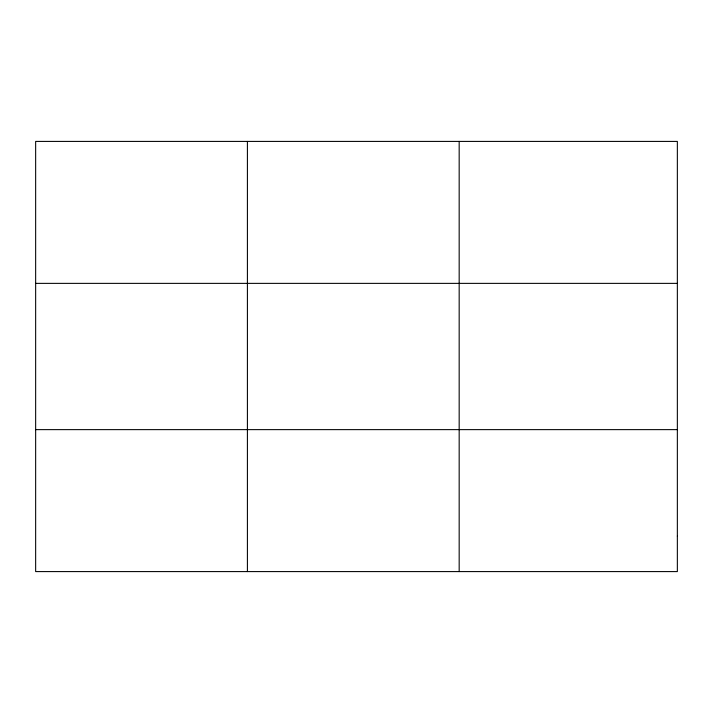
<?xml version="1.0" encoding="UTF-8"?>
<svg xmlns="http://www.w3.org/2000/svg" width="713" height="713" viewBox="0 0 713 713"><rect width="100%" height="100%" fill="white"/><g stroke="black" fill="none" stroke-linecap="round" stroke-linejoin="round"><path stroke-width="1.07" d="M247.411 141.415L247.411 571.585M459.172 141.415L459.172 571.585M35.65 283.373L677.35 283.373M35.65 429.627L677.35 429.627M677.35 536.096L677.35 571.585L35.65 571.585L35.65 141.415L677.35 141.415L677.35 536.096"/></g></svg>
